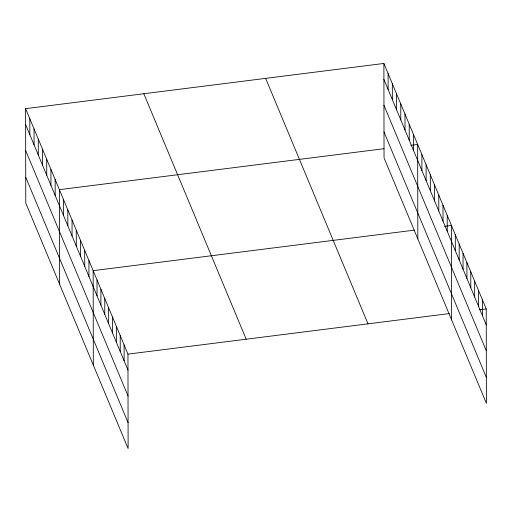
<?xml version="1.0" encoding="UTF-8"?>
<svg xmlns="http://www.w3.org/2000/svg" width="512" height="512" viewBox="0 0 512 512"><rect width="100%" height="100%" fill="white"/><g stroke="black" fill="none" stroke-linecap="round" stroke-linejoin="round"><path stroke-width="0.77" d="M25.6 108.659L127.955 354.131L128.115 448.55L25.766 203.078L25.6 108.659L383.885 63.45L486.234 308.922L486.4 403.341L384.045 157.869L383.885 63.45M383.878 148.723L59.379 189.664L59.539 284.083M410.746 145.331L417.658 144.461L417.824 238.874M414.586 230.112L93.152 270.669L93.318 365.088M444.525 226.336L451.437 225.466L451.597 319.878M127.955 354.131L449.382 313.574M479.328 309.798L486.234 308.922M383.91 79.411L486.266 324.883M383.955 105.306L486.31 350.778M384 131.981L486.355 377.453M265.651 78.368L368 323.84M143.834 93.741L246.189 339.213M25.626 124.621L127.981 370.093M25.67 150.509L128.026 395.981M25.722 177.184L128.07 422.656M482.368 299.648L482.394 315.61M478.502 290.374L478.528 306.336M474.637 281.101L474.662 297.062M470.771 271.834L470.797 287.789M466.899 262.56L466.931 278.515M463.034 253.286L463.066 269.242M459.168 244.013L459.194 259.968M455.302 234.739L455.328 250.694M447.213 215.341L447.238 231.296M442.989 205.21L443.021 221.171M438.771 195.085L438.797 211.046M434.547 184.96L434.573 200.922M430.323 174.835L430.355 190.797M426.106 164.71L426.131 180.672M421.882 154.586L421.907 170.547M413.434 134.33L413.466 150.291M409.216 124.205L409.242 140.166M404.992 114.08L405.018 130.042M400.768 103.955L400.8 119.917M396.55 93.83L396.576 109.792M392.326 83.706L392.352 99.667M388.102 73.581L388.134 89.536M124.09 344.858L124.115 360.819M120.218 335.584L120.25 351.546M116.352 326.31L116.384 342.272M112.486 317.037L112.512 332.998M108.621 307.763L108.646 323.725M104.755 298.49L104.781 314.451M100.89 289.216L100.915 305.178M97.018 279.942L97.05 295.904M88.928 260.544L88.96 276.506M84.71 250.419L84.736 266.381M80.486 240.294L80.512 256.256M76.262 230.17L76.294 246.125M72.045 220.045L72.07 236M67.821 209.914L67.846 225.875M63.597 199.789L63.629 215.75M55.155 179.539L55.181 195.501M50.931 169.414L50.963 185.376M46.707 159.29L46.739 175.245M42.49 149.165L42.515 165.12M38.266 139.034L38.291 154.995M34.042 128.909L34.074 144.87M29.824 118.784L29.85 134.746"/></g></svg>
